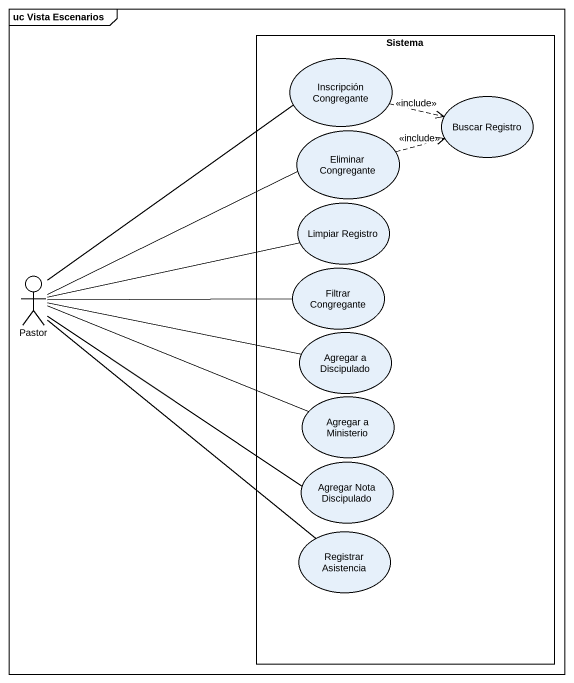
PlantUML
@startuml
mainframe uc Vista Escenarios
rectangle Sistema {
  usecase "Inscripción Congregante" as Inscripción_Congregante
  usecase "Buscar Registro" as Buscar_Registro
  usecase "Eliminar Congregante" as Eliminar_Congregante
  usecase "Limpiar Registro" as Limpiar_Registro
  usecase "Filtrar Congregante" as Filtrar_Congregante
  usecase "Agregar a Discipulado" as Agregar_a_Discipulado
  usecase "Agregar a Ministerio" as Agregar_a_Ministerio
  usecase "Agregar Nota Discipulado" as Agregar_Nota_Discipulado
  usecase "Registrar Asistencia" as Registrar_Asistencia
}
actor Pastor
Inscripción_Congregante .right.> Buscar_Registro : <<include>>
Eliminar_Congregante .right.> Buscar_Registro : <<include>>
Pastor -up- Inscripción_Congregante
Pastor -right- Eliminar_Congregante
Pastor -right- Limpiar_Registro
Pastor -right- Filtrar_Congregante
Pastor -right- Agregar_a_Discipulado
Pastor -right- Agregar_a_Ministerio
Pastor -right- Agregar_Nota_Discipulado
Pastor -- Registrar_Asistencia
@enduml
